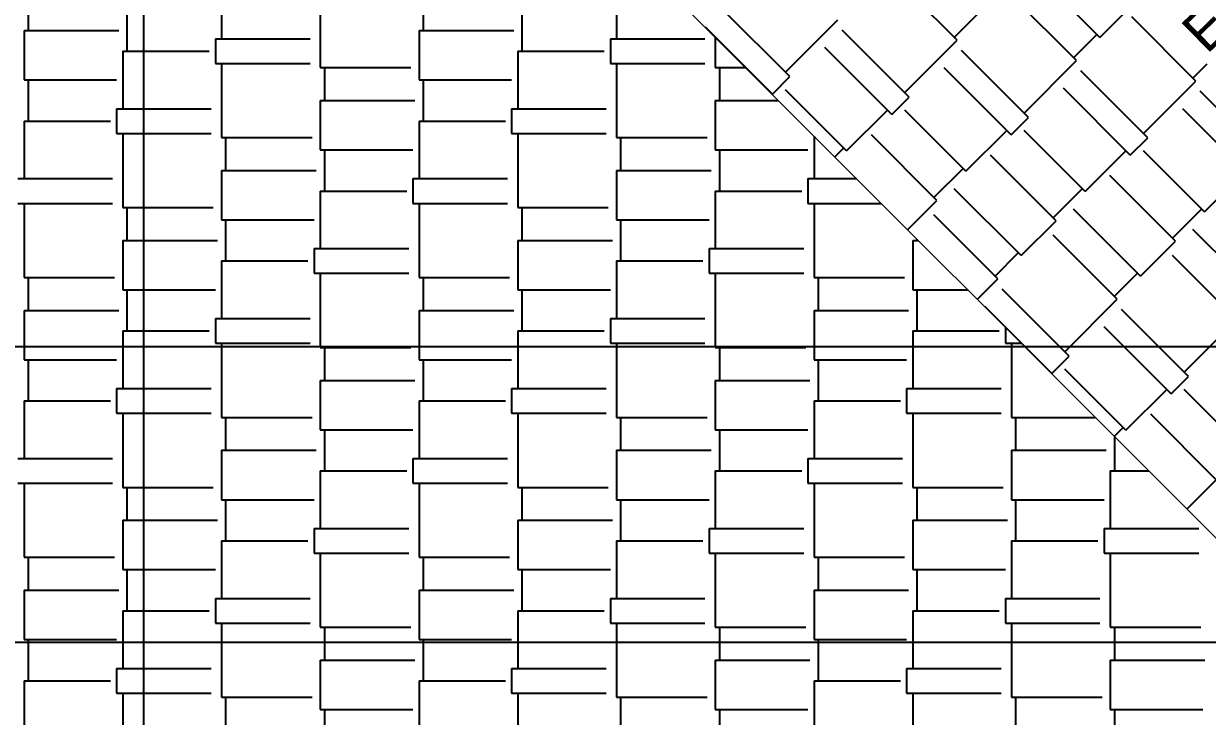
# Model space of a CAD drawing. Extents: x 182769.15 to 182771.38, y 101811.72 to 101812.21.
# Drawn here: x 182769.9969 to 182770.0544, y 101812.0484 to 101812.0821 of the extents above; entities that cross this region are included whole.
import ezdxf

# ---------------------------------------------------------------- set-up
doc = ezdxf.new("R2010")
doc.units = 0
doc.header["$MEASUREMENT"] = 0
doc.linetypes.add('DASHDOTX2', pattern=[50.8, 25.4, -12.7, 0, -12.7])
for name, color, linetype in [('iç yatay', 3, 'Continuous'), ('kesit çizgisi', 7, 'DASHDOTX2'), ('TARAMA', 15, 'Continuous'), ('YAZıMAHAL', 4, 'Continuous')]:
    doc.layers.add(name, color=color, linetype=linetype)
doc.layers.add('Çatý', color=7, linetype='Continuous', lineweight=18)
doc.styles.add('ARIAL', font='arial.ttf', dxfattribs={"height": 10})

msp = doc.modelspace()

# ---------------------------------------------------------------- linework, layer by layer
at = {"layer": 'iç yatay'}
for p, q in [((182770.002722, 101812.120224), (182770.002722, 101811.915424)), ((182769.991723, 101812.066414), (182770.160523, 101812.066414))]:
    msp.add_line(p, q, dxfattribs=at)
at = {"layer": 'kesit çizgisi'}
msp.add_line((182770.194319, 101812.052031), (182769.953451, 101812.052031), dxfattribs=at)
at = {"layer": 'TARAMA'}
for p, q in [((182770.006511, 101812.084174), (182770.006511, 101812.081374)), ((182770.025711, 101812.084174), (182770.025711, 101812.081374)), ((182770.042271, 101812.081299), (182770.039159, 101812.08441)), ((182770.0492, 101812.08144), (182770.045948, 101812.084693)), ((182769.997111, 101812.083374), (182769.997111, 101812.081774)), ((182770.011311, 101812.083574), (182770.011311, 101812.079974)), ((182770.016311, 101812.083374), (182770.016311, 101812.081774)), ((182770.048069, 101812.080309), (182770.044958, 101812.08342)), ((182770.0492, 101812.08144), (182770.050897, 101812.083137)), ((182770.001911, 101812.082774), (182770.001911, 101812.080774)), ((182770.021111, 101812.082774), (182770.021111, 101812.080774)), ((182770.034139, 101812.079531), (182770.030886, 101812.082783)), ((182770.042129, 101812.08144), (182770.043261, 101812.082571)), ((182770.03329, 101812.078682), (182770.030038, 101812.081935)), ((182770.033927, 101812.079743), (182770.036472, 101812.082288)), ((182770.053867, 101812.079319), (182770.050756, 101812.08243)), ((182769.996911, 101812.081774), (182769.996911, 101812.079374)), ((182769.996911, 101812.081774), (182770.001511, 101812.081774)), ((182770.006211, 101812.081374), (182770.006211, 101812.080174)), ((182770.006211, 101812.081374), (182770.010811, 101812.081374)), ((182770.016111, 101812.081774), (182770.016111, 101812.079374)), ((182770.016111, 101812.081774), (182770.020711, 101812.081774)), ((182770.025411, 101812.081374), (182770.025411, 101812.080174)), ((182770.025411, 101812.081374), (182770.030011, 101812.081374)), ((182770.030511, 101812.081436), (182770.030511, 101812.079974)), ((182770.039937, 101812.078541), (182770.036685, 101812.081793)), ((182770.039725, 101812.078753), (182770.042271, 101812.081299)), ((182770.047928, 101812.08045), (182770.049059, 101812.081581)), ((182770.001711, 101812.080774), (182770.001711, 101812.077974)), ((182770.001711, 101812.080774), (182770.005911, 101812.080774)), ((182770.020911, 101812.080774), (182770.020911, 101812.077974)), ((182770.020911, 101812.080774), (182770.025111, 101812.080774)), ((182770.039089, 101812.077692), (182770.035836, 101812.080945)), ((182770.045736, 101812.077551), (182770.042483, 101812.080804)), ((182770.006211, 101812.080174), (182770.010811, 101812.080174)), ((182770.006511, 101812.080174), (182770.006511, 101812.076574)), ((182770.025411, 101812.080174), (182770.030011, 101812.080174)), ((182770.025711, 101812.080174), (182770.025711, 101812.076574)), ((182770.045523, 101812.077763), (182770.048069, 101812.080309)), ((182770.053726, 101812.07946), (182770.054424, 101812.080159)), ((182770.011311, 101812.079974), (182770.015711, 101812.079974)), ((182770.011511, 101812.079974), (182770.011511, 101812.078374)), ((182770.030511, 101812.079974), (182770.031973, 101812.079974)), ((182770.030711, 101812.079974), (182770.030711, 101812.078374)), ((182770.044887, 101812.076702), (182770.041634, 101812.079955)), ((182770.051534, 101812.076561), (182770.048281, 101812.079814)), ((182769.996911, 101812.079374), (182770.001411, 101812.079374)), ((182769.997111, 101812.079374), (182769.997111, 101812.077374)), ((182770.016111, 101812.079374), (182770.020611, 101812.079374)), ((182770.016311, 101812.079374), (182770.016311, 101812.077374)), ((182770.03329, 101812.078682), (182770.034139, 101812.079531)), ((182770.051322, 101812.076773), (182770.053867, 101812.079319)), ((182770.033066, 101812.078882), (182770.033078, 101812.078894)), ((182770.036897, 101812.075924), (182770.033927, 101812.078894)), ((182770.039089, 101812.077692), (182770.039937, 101812.078541)), ((182770.050685, 101812.075712), (182770.047433, 101812.078965)), ((182770.057332, 101812.075571), (182770.054079, 101812.078824)), ((182770.001411, 101812.077974), (182770.001411, 101812.076774)), ((182770.001411, 101812.077974), (182770.006011, 101812.077974)), ((182770.011311, 101812.078374), (182770.011311, 101812.075974)), ((182770.011311, 101812.078374), (182770.015911, 101812.078374)), ((182770.020611, 101812.077974), (182770.020611, 101812.076774)), ((182770.020611, 101812.077974), (182770.025211, 101812.077974)), ((182770.030511, 101812.078374), (182770.030511, 101812.075974)), ((182770.030511, 101812.078374), (182770.033573, 101812.078374)), ((182770.036897, 101812.075924), (182770.038877, 101812.077904)), ((182770.042695, 101812.074935), (182770.039725, 101812.077904)), ((182770.056484, 101812.074722), (182770.053231, 101812.077975)), ((182769.996911, 101812.077374), (182769.996911, 101812.074574)), ((182769.996911, 101812.077374), (182770.001111, 101812.077374)), ((182770.016111, 101812.077374), (182770.016111, 101812.074574)), ((182770.016111, 101812.077374), (182770.020311, 101812.077374)), ((182770.044887, 101812.076702), (182770.045736, 101812.077551)), ((182770.001411, 101812.076774), (182770.006011, 101812.076774)), ((182770.001711, 101812.076774), (182770.001711, 101812.073174)), ((182770.020611, 101812.076774), (182770.025211, 101812.076774)), ((182770.020911, 101812.076774), (182770.020911, 101812.073174)), ((182770.041281, 101812.07352), (182770.038099, 101812.076702)), ((182770.042695, 101812.074935), (182770.044675, 101812.076914)), ((182770.048493, 101812.073945), (182770.045523, 101812.076914)), ((182770.006511, 101812.076574), (182770.010911, 101812.076574)), ((182770.006711, 101812.076574), (182770.006711, 101812.074974)), ((182770.025711, 101812.076574), (182770.030111, 101812.076574)), ((182770.025911, 101812.076574), (182770.025911, 101812.074974)), ((182770.035311, 101812.076636), (182770.035311, 101812.074574)), ((182770.050685, 101812.075712), (182770.051534, 101812.076561)), ((182770.011311, 101812.075974), (182770.015811, 101812.075974)), ((182770.011511, 101812.075974), (182770.011511, 101812.073974)), ((182770.030511, 101812.075974), (182770.035011, 101812.075974)), ((182770.030711, 101812.075974), (182770.030711, 101812.073974)), ((182770.036318, 101812.075629), (182770.036755, 101812.076066)), ((182770.047079, 101812.07253), (182770.043897, 101812.075712)), ((182770.048493, 101812.073945), (182770.050473, 101812.075924)), ((182770.054292, 101812.072955), (182770.051322, 101812.075924)), ((182770.006511, 101812.074974), (182770.006511, 101812.072574)), ((182770.006511, 101812.074974), (182770.011111, 101812.074974)), ((182770.025711, 101812.074974), (182770.025711, 101812.072574)), ((182770.025711, 101812.074974), (182770.030311, 101812.074974)), ((182770.041139, 101812.073662), (182770.042554, 101812.075076)), ((182769.996611, 101812.074574), (182770.001211, 101812.074574)), ((182770.015811, 101812.074574), (182770.015811, 101812.073374)), ((182770.015811, 101812.074574), (182770.020411, 101812.074574)), ((182770.035011, 101812.074574), (182770.035011, 101812.073374)), ((182770.035011, 101812.074574), (182770.037373, 101812.074574)), ((182770.052877, 101812.07154), (182770.049695, 101812.074722)), ((182770.054292, 101812.072955), (182770.056271, 101812.074935)), ((182770.011311, 101812.073974), (182770.011311, 101812.071174)), ((182770.011311, 101812.073974), (182770.015511, 101812.073974)), ((182770.030511, 101812.073974), (182770.030511, 101812.071174)), ((182770.030511, 101812.073974), (182770.034711, 101812.073974)), ((182770.045382, 101812.070833), (182770.042129, 101812.074086)), ((182770.046938, 101812.072672), (182770.048352, 101812.074086)), ((182769.996611, 101812.073374), (182770.001211, 101812.073374)), ((182769.996911, 101812.073374), (182769.996911, 101812.069774)), ((182770.015811, 101812.073374), (182770.020411, 101812.073374)), ((182770.016111, 101812.073374), (182770.016111, 101812.069774)), ((182770.035011, 101812.073374), (182770.038573, 101812.073374)), ((182770.035311, 101812.073374), (182770.035311, 101812.069774)), ((182770.039854, 101812.072093), (182770.041281, 101812.07352)), ((182770.001711, 101812.073174), (182770.006111, 101812.073174)), ((182770.001911, 101812.073174), (182770.001911, 101812.071574)), ((182770.020911, 101812.073174), (182770.025311, 101812.073174)), ((182770.021111, 101812.073174), (182770.021111, 101812.071574)), ((182770.044251, 101812.069702), (182770.041139, 101812.072813)), ((182770.05118, 101812.069843), (182770.047928, 101812.073096)), ((182770.052736, 101812.071682), (182770.05415, 101812.073096)), ((182770.006511, 101812.072574), (182770.011011, 101812.072574)), ((182770.006711, 101812.072574), (182770.006711, 101812.070574)), ((182770.025711, 101812.072574), (182770.030211, 101812.072574)), ((182770.025911, 101812.072574), (182770.025911, 101812.070574)), ((182770.045382, 101812.070833), (182770.047079, 101812.07253)), ((182770.056979, 101812.068853), (182770.053726, 101812.072106)), ((182770.001711, 101812.071574), (182770.001711, 101812.069174)), ((182770.001711, 101812.071574), (182770.006311, 101812.071574)), ((182770.020911, 101812.071574), (182770.020911, 101812.069174)), ((182770.020911, 101812.071574), (182770.025511, 101812.071574)), ((182770.040111, 101812.071574), (182770.040111, 101812.069174)), ((182770.040111, 101812.071574), (182770.040373, 101812.071574)), ((182770.040311, 101812.071636), (182770.040311, 101812.071574)), ((182770.050049, 101812.068712), (182770.046938, 101812.071823)), ((182770.05118, 101812.069843), (182770.052877, 101812.07154)), ((182770.011011, 101812.071174), (182770.011011, 101812.069974)), ((182770.011011, 101812.071174), (182770.015611, 101812.071174)), ((182770.030211, 101812.071174), (182770.030211, 101812.069974)), ((182770.030211, 101812.071174), (182770.034811, 101812.071174)), ((182770.044109, 101812.069843), (182770.045241, 101812.070975)), ((182770.006511, 101812.070574), (182770.006511, 101812.067774)), ((182770.006511, 101812.070574), (182770.010711, 101812.070574)), ((182770.025711, 101812.070574), (182770.025711, 101812.067774)), ((182770.025711, 101812.070574), (182770.029911, 101812.070574)), ((182770.055847, 101812.067722), (182770.052736, 101812.070833)), ((182770.011011, 101812.069974), (182770.015611, 101812.069974)), ((182770.011311, 101812.069974), (182770.011311, 101812.066374)), ((182770.030211, 101812.069974), (182770.034811, 101812.069974)), ((182770.030511, 101812.069974), (182770.030511, 101812.066374)), ((182770.049907, 101812.068853), (182770.051039, 101812.069985)), ((182769.996911, 101812.069774), (182770.001311, 101812.069774)), ((182769.997111, 101812.069774), (182769.997111, 101812.068174)), ((182770.016111, 101812.069774), (182770.020511, 101812.069774)), ((182770.016311, 101812.069774), (182770.016311, 101812.068174)), ((182770.035311, 101812.069774), (182770.039711, 101812.069774)), ((182770.035511, 101812.069774), (182770.035511, 101812.068174)), ((182770.043248, 101812.068699), (182770.044251, 101812.069702)), ((182770.001711, 101812.069174), (182770.006211, 101812.069174)), ((182770.001911, 101812.069174), (182770.001911, 101812.067174)), ((182770.020911, 101812.069174), (182770.025411, 101812.069174)), ((182770.021111, 101812.069174), (182770.021111, 101812.067174)), ((182770.040111, 101812.069174), (182770.042773, 101812.069174)), ((182770.040311, 101812.069174), (182770.040311, 101812.067174)), ((182770.047715, 101812.065954), (182770.044463, 101812.069207)), ((182770.047503, 101812.066166), (182770.050049, 101812.068712)), ((182769.996911, 101812.068174), (182769.996911, 101812.065774)), ((182769.996911, 101812.068174), (182770.001511, 101812.068174)), ((182770.016111, 101812.068174), (182770.016111, 101812.065774)), ((182770.016111, 101812.068174), (182770.020711, 101812.068174)), ((182770.035311, 101812.068174), (182770.035311, 101812.065774)), ((182770.035311, 101812.068174), (182770.039911, 101812.068174)), ((182770.046867, 101812.065106), (182770.043614, 101812.068358)), ((182770.053514, 101812.064964), (182770.050261, 101812.068217)), ((182770.006211, 101812.067774), (182770.006211, 101812.066574)), ((182770.006211, 101812.067774), (182770.010811, 101812.067774)), ((182770.025411, 101812.067774), (182770.025411, 101812.066574)), ((182770.025411, 101812.067774), (182770.030011, 101812.067774)), ((182770.053302, 101812.065176), (182770.055847, 101812.067722)), ((182770.001711, 101812.067174), (182770.001711, 101812.064374)), ((182770.001711, 101812.067174), (182770.005911, 101812.067174)), ((182770.020911, 101812.067174), (182770.020911, 101812.064374)), ((182770.020911, 101812.067174), (182770.025111, 101812.067174)), ((182770.040111, 101812.067174), (182770.040111, 101812.064374)), ((182770.040111, 101812.067174), (182770.044311, 101812.067174)), ((182770.044611, 101812.067336), (182770.044611, 101812.066574)), ((182770.052665, 101812.064116), (182770.049412, 101812.067369)), ((182770.006211, 101812.066574), (182770.010811, 101812.066574)), ((182770.006511, 101812.066574), (182770.006511, 101812.062974)), ((182770.011311, 101812.066374), (182770.015711, 101812.066374)), ((182770.011511, 101812.066374), (182770.011511, 101812.064774)), ((182770.025411, 101812.066574), (182770.030011, 101812.066574)), ((182770.025711, 101812.066574), (182770.025711, 101812.062974)), ((182770.030511, 101812.066374), (182770.034911, 101812.066374)), ((182770.030711, 101812.066374), (182770.030711, 101812.064774)), ((182770.044611, 101812.066574), (182770.045373, 101812.066574)), ((182770.044911, 101812.066574), (182770.044911, 101812.062974)), ((182769.996911, 101812.065774), (182770.001411, 101812.065774)), ((182769.997111, 101812.065774), (182769.997111, 101812.063774)), ((182770.016111, 101812.065774), (182770.020611, 101812.065774)), ((182770.016311, 101812.065774), (182770.016311, 101812.063774)), ((182770.035311, 101812.065774), (182770.039811, 101812.065774)), ((182770.035511, 101812.065774), (182770.035511, 101812.063774)), ((182770.046867, 101812.065106), (182770.047715, 101812.065954)), ((182770.046642, 101812.065305), (182770.046655, 101812.065318)), ((182770.050473, 101812.062348), (182770.047503, 101812.065318)), ((182770.011311, 101812.064774), (182770.011311, 101812.062374)), ((182770.011311, 101812.064774), (182770.015911, 101812.064774)), ((182770.030511, 101812.064774), (182770.030511, 101812.062374)), ((182770.030511, 101812.064774), (182770.035111, 101812.064774)), ((182770.052665, 101812.064116), (182770.053514, 101812.064964)), ((182770.001411, 101812.064374), (182770.001411, 101812.063174)), ((182770.001411, 101812.064374), (182770.006011, 101812.064374)), ((182770.020611, 101812.064374), (182770.020611, 101812.063174)), ((182770.020611, 101812.064374), (182770.025211, 101812.064374)), ((182770.039811, 101812.064374), (182770.039811, 101812.063174)), ((182770.039811, 101812.064374), (182770.044411, 101812.064374)), ((182770.050473, 101812.062348), (182770.052453, 101812.064328)), ((182770.056271, 101812.061358), (182770.053302, 101812.064328)), ((182769.996911, 101812.063774), (182769.996911, 101812.060974)), ((182769.996911, 101812.063774), (182770.001111, 101812.063774)), ((182770.016111, 101812.063774), (182770.016111, 101812.060974)), ((182770.016111, 101812.063774), (182770.020311, 101812.063774)), ((182770.035311, 101812.063774), (182770.035311, 101812.060974)), ((182770.035311, 101812.063774), (182770.039511, 101812.063774)), ((182770.001411, 101812.063174), (182770.006011, 101812.063174)), ((182770.001711, 101812.063174), (182770.001711, 101812.059574)), ((182770.006511, 101812.062974), (182770.010911, 101812.062974)), ((182770.006711, 101812.062974), (182770.006711, 101812.061374)), ((182770.020611, 101812.063174), (182770.025211, 101812.063174)), ((182770.020911, 101812.063174), (182770.020911, 101812.059574)), ((182770.025711, 101812.062974), (182770.030111, 101812.062974)), ((182770.025911, 101812.062974), (182770.025911, 101812.061374)), ((182770.039811, 101812.063174), (182770.044411, 101812.063174)), ((182770.040111, 101812.063174), (182770.040111, 101812.059574)), ((182770.044911, 101812.062974), (182770.048973, 101812.062974)), ((182770.045111, 101812.062974), (182770.045111, 101812.061374)), ((182770.054857, 101812.059944), (182770.051675, 101812.063126)), ((182770.011311, 101812.062374), (182770.015811, 101812.062374)), ((182770.011511, 101812.062374), (182770.011511, 101812.060374)), ((182770.030511, 101812.062374), (182770.035011, 101812.062374)), ((182770.030711, 101812.062374), (182770.030711, 101812.060374)), ((182770.049895, 101812.062052), (182770.050332, 101812.062489)), ((182770.049911, 101812.062036), (182770.049911, 101812.060374)), ((182770.006511, 101812.061374), (182770.006511, 101812.058974)), ((182770.006511, 101812.061374), (182770.011111, 101812.061374)), ((182770.025711, 101812.061374), (182770.025711, 101812.058974)), ((182770.025711, 101812.061374), (182770.030311, 101812.061374)), ((182770.044911, 101812.061374), (182770.044911, 101812.058974)), ((182770.044911, 101812.061374), (182770.049511, 101812.061374)), ((182769.996611, 101812.060974), (182770.001211, 101812.060974)), ((182770.015811, 101812.060974), (182770.015811, 101812.059774)), ((182770.015811, 101812.060974), (182770.020411, 101812.060974)), ((182770.035011, 101812.060974), (182770.035011, 101812.059774)), ((182770.035011, 101812.060974), (182770.039611, 101812.060974)), ((182770.011311, 101812.060374), (182770.011311, 101812.057574)), ((182770.011311, 101812.060374), (182770.015511, 101812.060374)), ((182770.030511, 101812.060374), (182770.030511, 101812.057574)), ((182770.030511, 101812.060374), (182770.034711, 101812.060374)), ((182770.049711, 101812.060374), (182770.049711, 101812.057574)), ((182770.049711, 101812.060374), (182770.051573, 101812.060374)), ((182769.996611, 101812.059774), (182770.001211, 101812.059774)), ((182769.996911, 101812.059774), (182769.996911, 101812.056174)), ((182770.001711, 101812.059574), (182770.006111, 101812.059574)), ((182770.001911, 101812.059574), (182770.001911, 101812.057974)), ((182770.015811, 101812.059774), (182770.020411, 101812.059774)), ((182770.016111, 101812.059774), (182770.016111, 101812.056174)), ((182770.020911, 101812.059574), (182770.025311, 101812.059574)), ((182770.021111, 101812.059574), (182770.021111, 101812.057974)), ((182770.035011, 101812.059774), (182770.039611, 101812.059774)), ((182770.035311, 101812.059774), (182770.035311, 101812.056174)), ((182770.040111, 101812.059574), (182770.044511, 101812.059574)), ((182770.040311, 101812.059574), (182770.040311, 101812.057974)), ((182770.05343, 101812.058517), (182770.054857, 101812.059944)), ((182770.006511, 101812.058974), (182770.011011, 101812.058974)), ((182770.006711, 101812.058974), (182770.006711, 101812.056974)), ((182770.025711, 101812.058974), (182770.030211, 101812.058974)), ((182770.025911, 101812.058974), (182770.025911, 101812.056974)), ((182770.044911, 101812.058974), (182770.049411, 101812.058974)), ((182770.045111, 101812.058974), (182770.045111, 101812.056974)), ((182770.001711, 101812.057974), (182770.001711, 101812.055574)), ((182770.001711, 101812.057974), (182770.006311, 101812.057974)), ((182770.020911, 101812.057974), (182770.020911, 101812.055574)), ((182770.020911, 101812.057974), (182770.025511, 101812.057974)), ((182770.040111, 101812.057974), (182770.040111, 101812.055574)), ((182770.040111, 101812.057974), (182770.044711, 101812.057974)), ((182770.011011, 101812.057574), (182770.011011, 101812.056374)), ((182770.011011, 101812.057574), (182770.015611, 101812.057574)), ((182770.030211, 101812.057574), (182770.030211, 101812.056374)), ((182770.030211, 101812.057574), (182770.034811, 101812.057574)), ((182770.049411, 101812.057574), (182770.049411, 101812.056374)), ((182770.049411, 101812.057574), (182770.054011, 101812.057574)), ((182770.006511, 101812.056974), (182770.006511, 101812.054174)), ((182770.006511, 101812.056974), (182770.010711, 101812.056974)), ((182770.025711, 101812.056974), (182770.025711, 101812.054174)), ((182770.025711, 101812.056974), (182770.029911, 101812.056974)), ((182770.044911, 101812.056974), (182770.044911, 101812.054174)), ((182770.044911, 101812.056974), (182770.049111, 101812.056974)), ((182769.996911, 101812.056174), (182770.001311, 101812.056174)), ((182769.997111, 101812.056174), (182769.997111, 101812.054574)), ((182770.011011, 101812.056374), (182770.015611, 101812.056374)), ((182770.011311, 101812.056374), (182770.011311, 101812.052774)), ((182770.016111, 101812.056174), (182770.020511, 101812.056174)), ((182770.016311, 101812.056174), (182770.016311, 101812.054574)), ((182770.030211, 101812.056374), (182770.034811, 101812.056374)), ((182770.030511, 101812.056374), (182770.030511, 101812.052774)), ((182770.035311, 101812.056174), (182770.039711, 101812.056174)), ((182770.035511, 101812.056174), (182770.035511, 101812.054574)), ((182770.049411, 101812.056374), (182770.054011, 101812.056374)), ((182770.049711, 101812.056374), (182770.049711, 101812.052774)), ((182770.001711, 101812.055574), (182770.006211, 101812.055574)), ((182770.001911, 101812.055574), (182770.001911, 101812.053574)), ((182770.020911, 101812.055574), (182770.025411, 101812.055574)), ((182770.021111, 101812.055574), (182770.021111, 101812.053574)), ((182770.040111, 101812.055574), (182770.044611, 101812.055574)), ((182770.040311, 101812.055574), (182770.040311, 101812.053574)), ((182769.996911, 101812.054574), (182769.996911, 101812.052174)), ((182769.996911, 101812.054574), (182770.001511, 101812.054574)), ((182770.016111, 101812.054574), (182770.016111, 101812.052174)), ((182770.016111, 101812.054574), (182770.020711, 101812.054574)), ((182770.035311, 101812.054574), (182770.035311, 101812.052174)), ((182770.035311, 101812.054574), (182770.039911, 101812.054574)), ((182770.006211, 101812.054174), (182770.006211, 101812.052974)), ((182770.006211, 101812.054174), (182770.010811, 101812.054174)), ((182770.025411, 101812.054174), (182770.025411, 101812.052974)), ((182770.025411, 101812.054174), (182770.030011, 101812.054174)), ((182770.044611, 101812.054174), (182770.044611, 101812.052974)), ((182770.044611, 101812.054174), (182770.049211, 101812.054174)), ((182770.001711, 101812.053574), (182770.001711, 101812.050774)), ((182770.001711, 101812.053574), (182770.005911, 101812.053574)), ((182770.020911, 101812.053574), (182770.020911, 101812.050774)), ((182770.020911, 101812.053574), (182770.025111, 101812.053574)), ((182770.040111, 101812.053574), (182770.040111, 101812.050774)), ((182770.040111, 101812.053574), (182770.044311, 101812.053574)), ((182770.006211, 101812.052974), (182770.010811, 101812.052974)), ((182770.006511, 101812.052974), (182770.006511, 101812.049374)), ((182770.011311, 101812.052774), (182770.015711, 101812.052774)), ((182770.011511, 101812.052774), (182770.011511, 101812.051174)), ((182770.025411, 101812.052974), (182770.030011, 101812.052974)), ((182770.025711, 101812.052974), (182770.025711, 101812.049374)), ((182770.030511, 101812.052774), (182770.034911, 101812.052774)), ((182770.030711, 101812.052774), (182770.030711, 101812.051174)), ((182770.044611, 101812.052974), (182770.049211, 101812.052974)), ((182770.044911, 101812.052974), (182770.044911, 101812.049374)), ((182770.049711, 101812.052774), (182770.054111, 101812.052774)), ((182770.049911, 101812.052774), (182770.049911, 101812.051174)), ((182769.996911, 101812.052174), (182770.001411, 101812.052174)), ((182769.997111, 101812.052174), (182769.997111, 101812.050174)), ((182770.016111, 101812.052174), (182770.020611, 101812.052174)), ((182770.016311, 101812.052174), (182770.016311, 101812.050174)), ((182770.035311, 101812.052174), (182770.039811, 101812.052174)), ((182770.035511, 101812.052174), (182770.035511, 101812.050174)), ((182770.011311, 101812.051174), (182770.011311, 101812.048774)), ((182770.011311, 101812.051174), (182770.015911, 101812.051174)), ((182770.030511, 101812.051174), (182770.030511, 101812.048774)), ((182770.030511, 101812.051174), (182770.035111, 101812.051174)), ((182770.049711, 101812.051174), (182770.049711, 101812.048774)), ((182770.049711, 101812.051174), (182770.054311, 101812.051174)), ((182770.001411, 101812.050774), (182770.001411, 101812.049574)), ((182770.001411, 101812.050774), (182770.006011, 101812.050774)), ((182770.020611, 101812.050774), (182770.020611, 101812.049574)), ((182770.020611, 101812.050774), (182770.025211, 101812.050774)), ((182770.039811, 101812.050774), (182770.039811, 101812.049574)), ((182770.039811, 101812.050774), (182770.044411, 101812.050774)), ((182769.996911, 101812.050174), (182769.996911, 101812.047374)), ((182769.996911, 101812.050174), (182770.001111, 101812.050174)), ((182770.016111, 101812.050174), (182770.016111, 101812.047374)), ((182770.016111, 101812.050174), (182770.020311, 101812.050174)), ((182770.035311, 101812.050174), (182770.035311, 101812.047374)), ((182770.035311, 101812.050174), (182770.039511, 101812.050174)), ((182770.001411, 101812.049574), (182770.006011, 101812.049574)), ((182770.001711, 101812.049574), (182770.001711, 101812.045974)), ((182770.006511, 101812.049374), (182770.010911, 101812.049374)), ((182770.006711, 101812.049374), (182770.006711, 101812.047774)), ((182770.020611, 101812.049574), (182770.025211, 101812.049574)), ((182770.020911, 101812.049574), (182770.020911, 101812.045974)), ((182770.025711, 101812.049374), (182770.030111, 101812.049374)), ((182770.025911, 101812.049374), (182770.025911, 101812.047774)), ((182770.039811, 101812.049574), (182770.044411, 101812.049574)), ((182770.040111, 101812.049574), (182770.040111, 101812.045974)), ((182770.044911, 101812.049374), (182770.049311, 101812.049374)), ((182770.045111, 101812.049374), (182770.045111, 101812.047774)), ((182770.011311, 101812.048774), (182770.015811, 101812.048774)), ((182770.011511, 101812.048774), (182770.011511, 101812.046774)), ((182770.030511, 101812.048774), (182770.035011, 101812.048774)), ((182770.030711, 101812.048774), (182770.030711, 101812.046774)), ((182770.049711, 101812.048774), (182770.054211, 101812.048774)), ((182770.049911, 101812.048774), (182770.049911, 101812.046774))]:
    msp.add_line(p, q, dxfattribs=at)
at = {"layer": 'Çatý', "color": 40, "linetype": 'ByBlock', "lineweight": 18}
msp.add_line((182769.982123, 101812.129824), (182770.076123, 101812.035824), dxfattribs=at)

# ---------------------------------------------------------------- texts
at = {"layer": 'YAZıMAHAL', "style": 'ARIAL'}
msp.add_text('EĞİM%33', height=0.00196, rotation=44.42035, dxfattribs=at).set_placement((182770.054399, 101812.080575))

doc.saveas('drawing.dxf')
